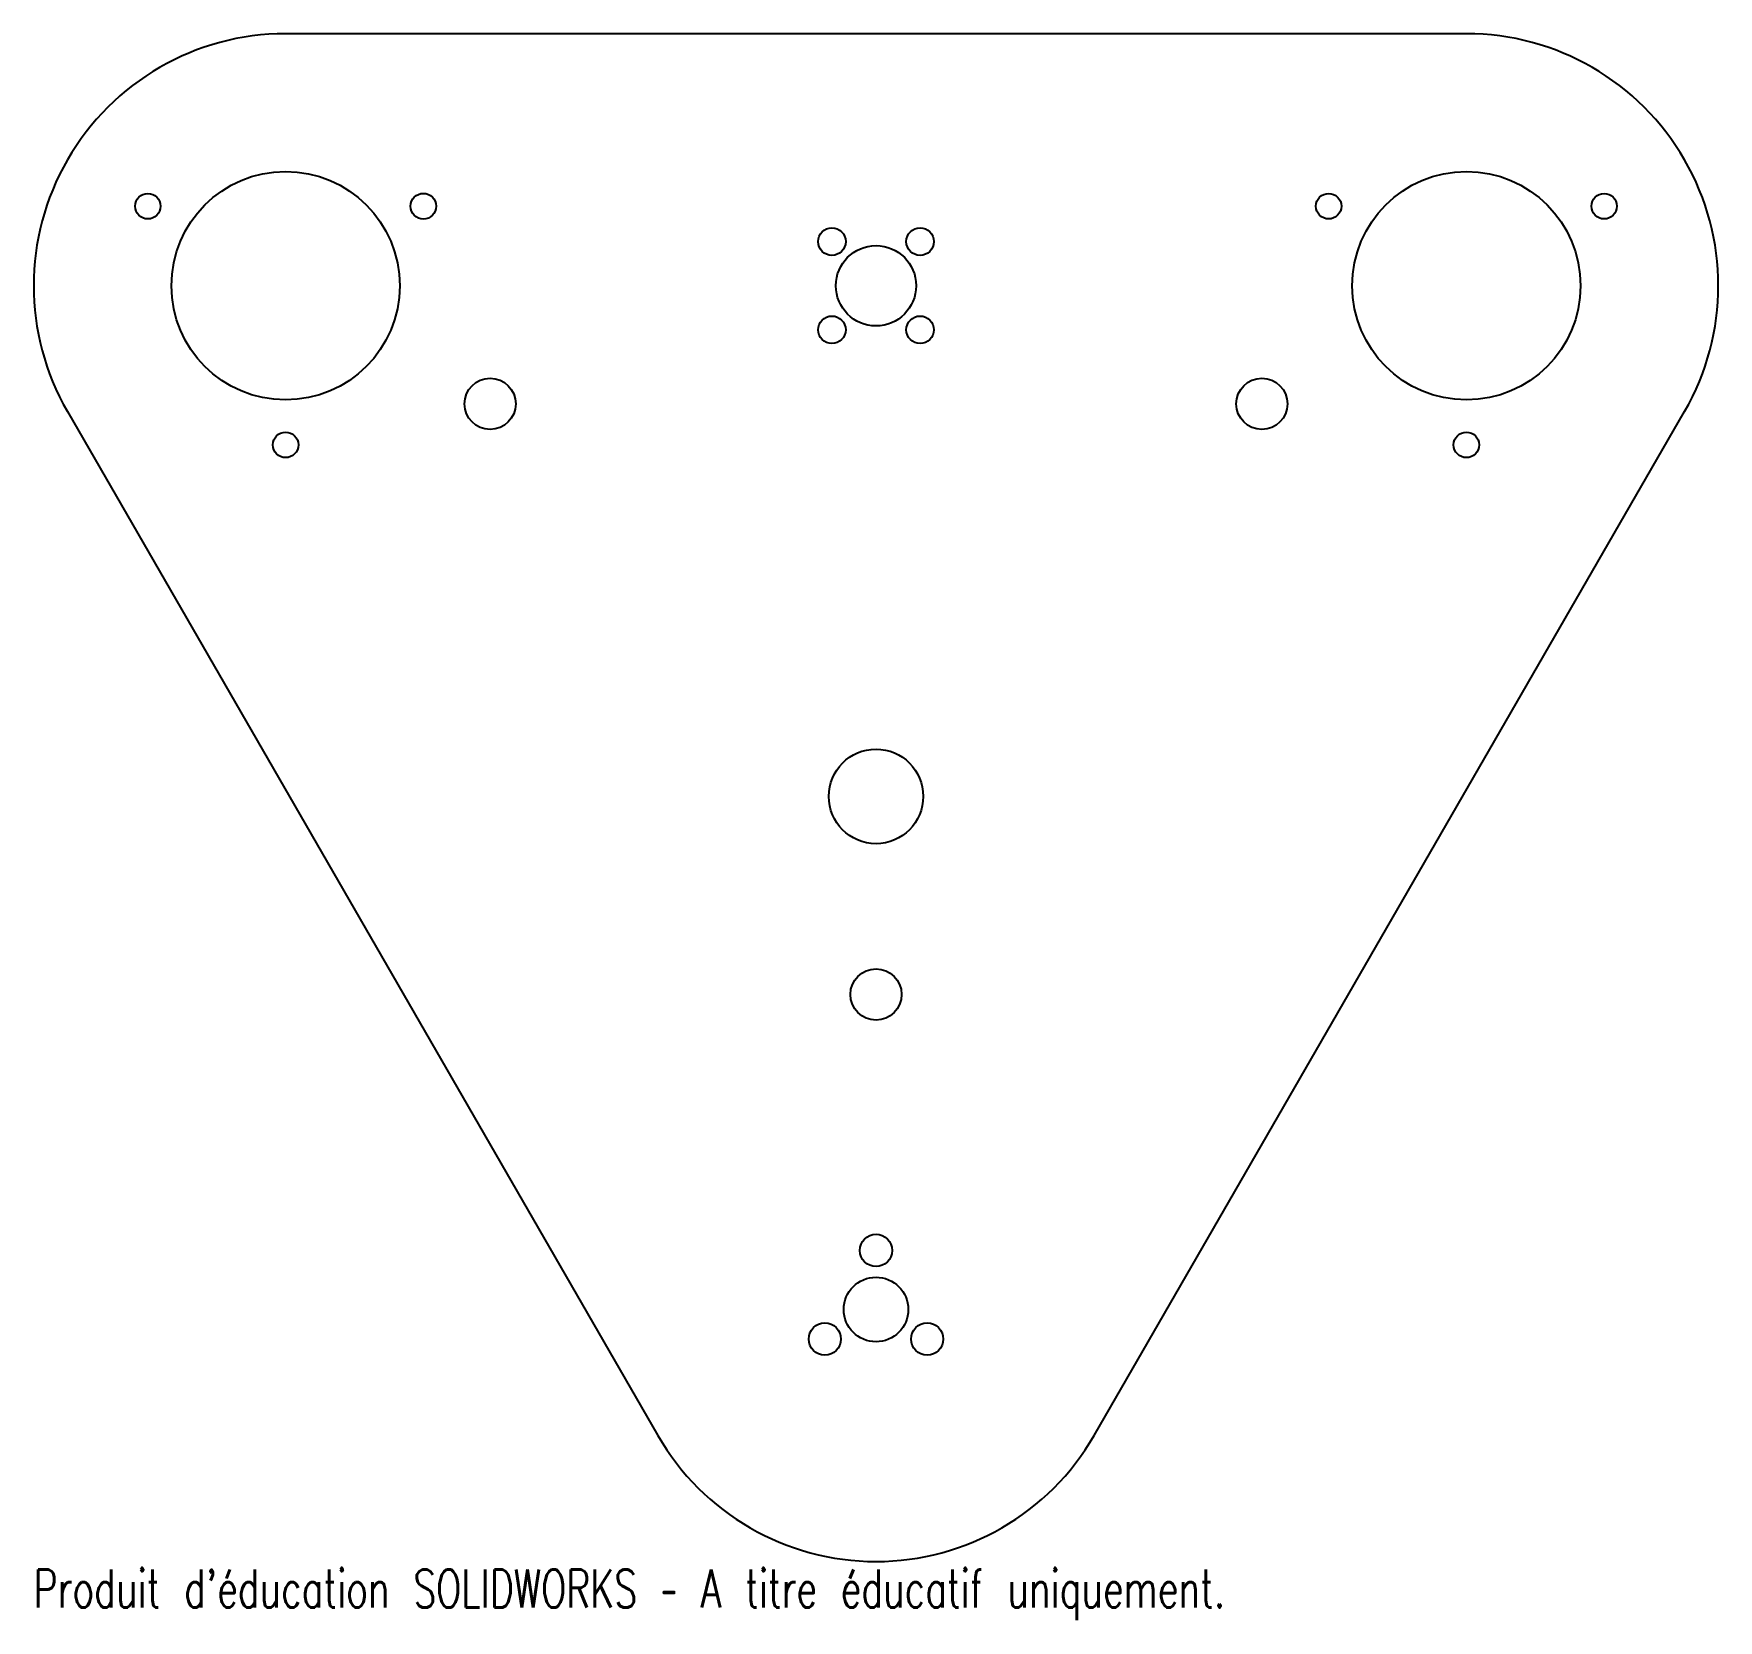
# Model space of a CAD drawing. Header units: millimetres. Extents: x -107 to 107, y -71 to 130.
import ezdxf

# ---------------------------------------------------------------- set-up
doc = ezdxf.new("R2010")
doc.units = ezdxf.units.MM
doc.styles.add('SLDTEXTSTYLE0', font='TXT', dxfattribs={"width": 0.7, "bigfont": 'bigfont'})

msp = doc.modelspace()

# ---------------------------------------------------------------- linework, layer by layer
at = {"color": 7, "linetype": 'Continuous', "lineweight": 25}
for p, q in [((75, 130), (-75, 130)), ((-102.72, 82.01), (-27.72, -47.99)), ((27.72, -47.99), (102.72, 82.01))]:
    msp.add_line(p, q, dxfattribs=at)
for centre, radius in [((-75, 98), 14.5), ((75, 98), 14.5), ((-92.5, 108.1), 1.62), ((-57.5, 108.1), 1.63), ((57.5, 108.1), 1.62), ((92.5, 108.1), 1.62), ((-5.6, 103.6), 1.75), ((5.6, 103.6), 1.75), ((0, 98), 5.1), ((-5.6, 92.4), 1.75), ((5.6, 92.4), 1.75), ((-49.02, 83), 3.25), ((49.02, 83), 3.25), ((-75, 77.79), 1.62), ((75, 77.79), 1.62), ((0, 33.15), 6), ((0, 8), 3.25), ((0, -24.5), 2.05), ((0, -32), 4.1), ((-6.5, -35.75), 2.05), ((6.5, -35.75), 2.05)]:
    msp.add_circle(centre, radius, dxfattribs=at)
for centre, start, end in [((-75, 98), 90, 209.9816), ((75, 98), 330.0184, 90), ((0, -32), 209.9816, 330.0184)]:
    msp.add_arc(centre, 32, start, end, dxfattribs=at)

# ---------------------------------------------------------------- texts
at = {"color": 7, "linetype": 'Continuous', "insert": (-107, -65.02), "char_height": 4.8336, "attachment_point": 1, "style": 'SLDTEXTSTYLE0'}
msp.add_mtext("Produit d'éducation SOLIDWORKS – A titre éducatif uniquement.", dxfattribs=at)

doc.saveas('drawing.dxf')
